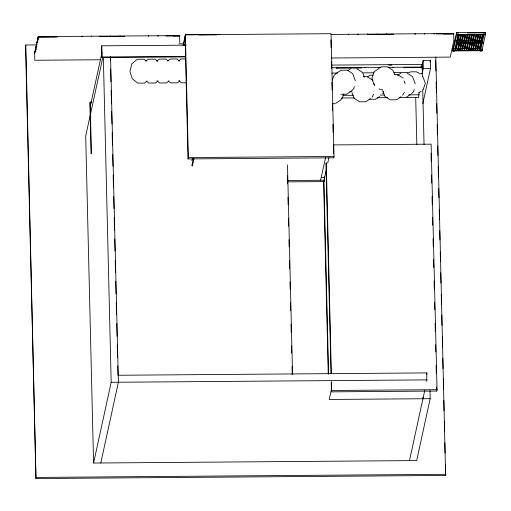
<?xml version="1.0" encoding="UTF-8"?>
<svg xmlns="http://www.w3.org/2000/svg" width="511" height="511" viewBox="0 0 511 511"><rect width="100%" height="100%" fill="white"/><g stroke="black" fill="none" stroke-linecap="round" stroke-linejoin="round"><path stroke-width="0.77" d="M36.16 44.904L25.799 44.981L25.55 46.111L35.968 478.558L445.611 475.441L435.806 57.021M34.659 53.176L38.274 36.613L179.629 35.591L179.795 42.579M38.274 36.664L34.652 53.265L34.818 60.26L100.737 59.755M43.78 36.575L43.697 36.958L38.184 36.996M44.01 36.568L43.927 36.952L53.214 36.881L53.304 36.498M53.534 36.498L53.451 36.881L57.321 36.856M81.779 36.664L81.862 36.281M82.009 36.664L82.092 36.281M91.297 36.594L91.38 36.211M91.526 36.594L91.61 36.211M100.903 36.134L100.82 36.524L99.268 36.537M101.133 36.134L101.05 36.517L110.338 36.447L110.421 36.064M186.125 45.179L101.772 45.818L101.644 46.386L101.913 57.545L185.474 56.913M90.179 102.168L89.885 103.529L91.092 153.747L91.392 152.387L90.179 102.168L91.776 102.155M90.447 105.585L101.976 52.652M101.913 57.545L101.772 45.818M102.794 57.634L85.695 136.054L93.577 463.036L416.676 460.577L430.166 398.695L429.975 390.73M110.651 36.064L110.568 36.447L119.855 36.377L119.938 35.994M120.174 35.994L120.085 36.377L124.735 36.338M35.968 478.558L25.799 44.981M148.42 36.16L148.503 35.776M148.65 36.16L148.733 35.776M157.937 36.089L158.02 35.7M158.167 36.083L158.25 35.7M167.544 35.629L167.455 36.013L165.909 36.026M167.774 35.629L167.685 36.013L176.978 35.942L177.061 35.559M177.291 35.559L177.208 35.942L179.546 35.923L179.629 35.54M183.079 45.294L185.378 34.729L219.998 34.461M185.263 37.431L183.532 45.217L183.545 43.141M93.577 463.036L111.181 382.285L103.363 57.698M185.059 44.968L185.55 42.707M100.788 462.979L118.392 382.228L110.555 56.842M188.029 158.927L188.329 157.567L185.372 34.812L331.058 33.7L334.009 156.462L333.715 157.816L188.029 158.927L185.071 36.166M191.874 160.62L192.366 158.34M191.81 165.564L193.299 158.729M192.372 166.075L194.027 158.487M348.336 34.639L348.419 34.256M348.566 34.639L348.649 34.25M320.608 180.255L325.577 157.484M326.235 169.844L324.581 177.432L321.215 177.458M327.723 163.009L328.886 157.701M287.667 181.859L324.351 181.584L324.555 176.257M357.853 34.569L357.943 34.18M358.09 34.563L358.173 34.18M367.377 34.492L367.46 34.109M367.69 34.109L367.607 34.492L376.894 34.422L376.977 34.039M377.214 34.033L377.124 34.422L386.418 34.352L386.501 33.962M386.731 33.962L386.648 34.346L393.617 34.294M331.505 388.897L329.199 399.461L430.166 398.695M333.804 144.907L431.124 144.166L437.039 389.682L436.745 391.043L331.447 391.848L331.53 381.717M414.977 34.135L415.06 33.745M415.207 34.128L415.29 33.745M424.494 34.058L424.577 33.675M424.724 34.058L424.813 33.675M331.53 65.095L422.163 64.412L422.118 67.548L403.831 67.688M421.786 66.769L423.121 60.63L430.332 60.573L430.524 68.385L422.821 103.695M421.837 68.365L422.169 66.692M422.118 67.548L422.227 67.056L388.041 67.318M422.137 73.814L423.312 68.442L423.121 60.63M419.103 92.382L418.586 97.409L399.487 97.556M434.018 33.988L434.101 33.605M434.248 34.001L434.331 33.611M430 62.106L430.332 60.573M443.618 33.541L443.535 33.93L436.566 33.982M443.848 33.541L443.765 33.924L453.059 33.854L453.142 33.471M453.372 33.471L453.602 33.854L448.517 33.918M453.5 34.314L453.691 33.464M452.938 49.267L456.553 32.666L485.405 32.442L485.45 34.397L481.828 50.998L480.385 51.011L480.34 49.056L481.656 43.02M454.764 42.892L454.72 41.078M457.997 32.653L458.041 34.607L454.426 51.209L452.982 51.221L456.604 34.614L456.553 32.666M456.796 42.969L455.525 50.04L455.984 50.033L459.389 34.416M457.115 41.48L458.578 34.786M455.525 50.04L458.929 34.416M455.959 48.922L457.256 42.969M457.581 41.48L458.878 35.527M461.554 34.397L458.15 50.021L457.684 50.021L458.955 42.956M459.28 41.468L460.743 34.774M457.684 50.021L461.094 34.403M458.15 50.021L459.421 42.95M459.74 41.461L461.203 34.767M463.72 34.378L460.309 50.001L459.849 50.008L461.12 42.937M461.446 41.448L462.902 34.754M459.849 50.008L463.253 34.384M460.309 50.001L461.58 42.937M462.072 40.701L463.368 34.754M465.879 34.365L462.474 49.989L462.014 49.989L465.067 34.742M462.014 49.989L465.419 34.365M462.608 48.123L463.745 42.918M464.071 41.429L465.527 34.735M465.451 42.905L464.18 49.969L464.64 49.969L468.044 34.346M465.77 41.417L467.233 34.722M464.18 49.969L467.584 34.352M464.614 48.852L465.911 42.905M466.236 41.417L467.693 34.716M470.209 34.333L466.805 49.95L466.339 49.957L467.61 42.892M467.935 41.404L469.398 34.703M466.339 49.957L469.75 34.333M466.805 49.95L468.076 42.886M468.395 41.397L469.698 35.444M472.375 34.314L468.964 49.937L468.504 49.937L469.775 42.873M470.101 41.385L471.557 34.691M468.504 49.937L471.909 34.32M468.964 49.937L470.235 42.867M470.561 41.378L472.023 34.684M474.534 34.301L471.129 49.918L470.669 49.925L473.723 34.671M470.669 49.925L474.074 34.301M471.129 49.918L472.241 43.595M472.726 41.365L474.182 34.671M474.106 42.841L472.835 49.906L473.295 49.906L476.699 34.282M474.425 41.353L475.888 34.659M472.835 49.906L476.239 34.288M473.429 48.04L474.566 42.835M474.891 41.346L476.348 34.652M476.265 42.822L474.994 49.893L475.46 49.886L478.864 34.263M476.591 41.334L478.053 34.639M474.994 49.893L478.405 34.269M476.731 42.822L475.46 49.886M477.05 41.334L478.347 35.38M478.43 42.809L477.159 49.874L477.619 49.867L481.03 34.25M478.756 41.321L480.212 34.627M477.159 49.874L480.564 34.25M478.73 43.55L477.619 49.867M479.216 41.314L480.679 34.62M482.378 34.607L479.324 49.854L479.784 49.854L483.189 34.231M479.324 49.854L482.729 34.237M479.784 49.854L480.896 43.531M481.541 40.554L482.838 34.601M481.988 41.512L483.47 34.716M480.385 51.011L484.006 34.409L483.962 32.455M456.47 33.043L456.521 34.991L485.367 34.774L485.405 32.442M426.564 374.461L426.902 372.909L118.226 375.259M409.464 460.635L424.769 390.449M426.73 381.436L426.902 372.909M332.348 80.138L333.785 75.749L335.74 73.788L340.901 70.237L347.384 70.186L352.718 73.661L355.362 80.732M343.762 93.979L342.562 97.633L340.486 100.156L335.97 103.267M354.423 86.525L353.708 88.722L351.753 90.683L346.592 94.235L340.831 94.273M373.713 94.203L371.989 97.179M382.86 93.698L383.582 91.507M404.38 92.236L402.655 95.212M414.249 89.54L413.533 91.731L411.579 93.692M423.165 89.764L425.318 83.184L422.846 76.644M145.795 61.237L148.184 59.187L154.954 59.135L157.752 61.397M156.756 61.154L159.145 59.104L165.915 59.052L168.157 60.86M167.717 61.071L170.106 59.021L176.883 58.969L179.674 61.231M146.957 81.057L144.568 83.101L137.791 83.152L132.202 78.637L129.928 71.272L131.844 63.875L137.216 59.276L143.993 59.219L146.229 61.026M178.678 60.988L181.066 58.937L185.582 58.906M157.918 80.974L155.529 83.018L148.758 83.069L146.516 81.262M168.879 80.891L166.497 82.935L159.719 82.986L156.922 80.725M179.84 80.808L177.458 82.852L170.68 82.903L168.445 81.096M347.825 70.614L350.405 68.838M367.473 76.989L370.053 75.213L372.941 75.194M397.501 75.468L400.726 73.245M370.513 98.636L365.997 101.74L359.508 101.791L354.18 98.323L352.041 92.657M379.622 96.547L375.751 99.211L369.268 99.255M401.18 96.668L396.664 99.779L390.18 99.824L384.847 96.355L382.707 90.69M406.417 97.243L410.288 94.58M418.752 92.932L421.339 91.156M198.67 35.004L216.766 34.863M467.386 32.96L485.322 32.819M330.962 34.441L453.691 33.502L453.857 40.497L450.236 57.098L331.498 58.005M38.178 37.067L38.925 37.06M39.155 37.041L48.443 36.971M48.679 36.958L57.194 36.894M105.796 36.537L115.084 36.466M115.314 36.453L124.607 36.383M173.223 36.026L179.533 35.974M374.678 34.492L381.647 34.441M381.877 34.422L391.164 34.352M391.394 34.378L393.719 34.358M443.637 33.982L448.288 33.943M38.082 37.501L38.83 37.495M456.604 34.614L485.45 34.397M37.961 38.018L38.715 38.012M37.654 39.436L38.402 39.43M37.533 39.992L38.287 39.986M37.105 41.972L37.859 41.966M37.009 42.407L37.763 42.4M456.278 41.065L482.786 40.861M36.581 44.368L37.335 44.361M480.391 41.148L482.729 41.129M178.818 43.818L183.596 43.78M184.375 44.949L185.947 44.936M456.323 42.879L483.61 42.669M36.153 46.303L36.907 46.303M456.266 43.141L483.553 42.937M36.038 46.865L36.786 46.859M35.61 48.839L36.358 48.832M35.515 49.273L36.262 49.267M35.393 49.816L36.147 49.81M35.087 51.234L35.834 51.228M34.965 51.758L35.719 51.752M480.353 48.456L453.065 48.66L453.11 50.615L481.962 50.397L481.93 49.094M457.658 48.909L458.124 48.903M459.823 48.89L460.283 48.884M461.989 48.871L462.449 48.871L462.474 49.989M466.313 48.839L466.773 48.839M468.478 48.826L468.938 48.82M470.644 48.807L471.104 48.807M474.834 48.801L479.759 48.737M453.046 50.915L481.899 50.698L481.867 49.395M102.04 56.977L185.602 56.344M388.667 65.153L391.841 65.127M331.594 67.746L380.887 67.375M336.417 67.816L337.222 67.81M350.405 67.708L351.217 67.701M364.4 67.605L365.205 67.599M378.389 67.497L379.2 67.49M392.384 67.388L393.189 67.382M406.373 67.286L407.184 67.28M420.368 67.177L421.173 67.171M336.257 68.206L361.699 68.008M423.312 68.442L430.524 68.385M410.231 71.847L416.721 71.796M331.875 73.111L337.452 73.067M362.12 72.881L374.058 72.792M393.949 72.639L409.867 72.517M417.027 72.466L418.624 72.453M418.733 73.693L422.342 73.667M394.102 74.632L397.705 74.6L403.032 78.074M363.43 76.593L367.032 76.567L372.366 80.035L372.902 81.453M186.157 82.788L181.641 82.82L178.85 80.559M382.694 89.764L380.535 89.783L379.2 88.914M349.863 91.75L352.028 91.731M342.76 95.353L353.107 95.276M380.165 95.065L384.144 95.04M408.813 94.848L419.161 94.771M341.386 97.997L354.123 97.901M377.201 97.729L387.549 97.646M332.444 103.733L335.325 103.707M188.329 157.567L334.009 156.462M287.125 180.511L324.651 180.223M111.181 382.285L427.068 379.884M331.741 390.487L437.039 389.682M36.211 477.427L445.86 474.31M407.21 73.201L412.543 76.669L415.188 83.747M356.895 68.787L362.222 72.255M404.105 80.904L405.172 83.74M394.792 74.574L392.895 70.288L387.562 66.82L381.078 66.871L374.09 71.815L371.931 78.394L373.03 81.3M373.579 82.756L374.403 84.935M373.432 82.871L374.506 85.701M363.021 73.635L364.394 77.27M481.784 49.043L481.828 50.998M473.269 48.788L473.295 49.906M453.002 48.967L452.982 51.221M435.621 60.547L435.87 70.92M436.139 82.092L436.388 92.465M436.656 103.637L436.886 113.206M437.161 124.377L437.41 134.751M437.678 145.922L437.908 155.497M438.176 166.663L438.425 177.036M438.693 188.208L438.923 197.783M439.211 209.753L439.447 219.328M439.716 230.493L439.945 240.068M440.233 252.038L440.463 261.613M440.731 272.785L440.98 283.151M441.248 294.323L441.498 304.697M441.753 315.07L442.002 325.443M442.271 336.608L442.52 346.982M442.788 358.154L443.037 368.527M443.286 378.9L443.535 389.273M443.81 400.439L444.059 410.812M444.308 421.185L444.557 431.559M444.826 442.73L445.075 453.097M445.343 464.269L445.611 475.441M431.022 153.498L431.214 161.47M431.54 175.024L431.731 182.995M432.057 196.543L432.249 204.515M432.555 217.271L432.747 225.242M433.079 238.79L433.271 246.762M433.577 259.518L433.769 267.489M434.095 281.037L434.286 289.009M434.612 302.563L434.784 309.736M435.11 323.291L435.302 331.256M435.628 344.81L435.8 351.983M436.126 365.537L436.324 373.509M436.65 387.057L436.745 391.043M422.163 64.412L422.418 76.848M422.725 89.597L424.047 144.568M415.705 97.62L416.835 144.664M422.916 397.156L422.955 398.752M330.873 39.845L331.064 47.817M331.39 61.365L331.562 68.538M331.895 82.092L332.086 90.064M332.412 103.612L332.584 110.785M332.91 124.339L333.102 132.311M333.428 145.859L333.619 153.83M333.677 156.225L333.715 157.816M326.254 162.504L331.339 373.745M325.935 163.066L331.007 373.509M331.217 382.279L331.447 391.848M324.236 176.825L324.351 181.584M323.936 181.047L328.592 374.154M323.61 181.015L328.254 373.918M287.501 164.951L292.541 374.039M287.438 175.886L287.629 183.871M287.955 197.438L288.134 204.617M288.46 218.184L288.651 226.162M288.977 239.729L289.149 246.915M289.475 260.476L289.667 268.46M289.993 282.027L290.171 289.207M290.497 302.774L290.689 310.752M291.015 324.319L291.206 332.303M291.532 345.87L291.704 353.05M292.03 366.617L292.222 374.595M110.338 56.951L110.414 60.145M110.625 68.921L110.932 81.69M111.143 90.466L111.455 103.235M111.647 111.219L111.954 123.988M112.165 132.764L112.471 145.533M112.682 154.309L112.969 166.279M113.18 175.062L113.493 187.831M113.704 196.607L113.991 208.577M114.202 217.354L114.509 230.122M114.719 238.899L115.007 250.869M115.237 260.45L115.531 272.42M115.742 281.197L116.048 293.966M116.259 302.742L116.546 314.712M116.757 323.495L117.064 336.264M117.275 345.04L117.587 357.809M117.779 365.787L118.009 375.361"/></g></svg>
